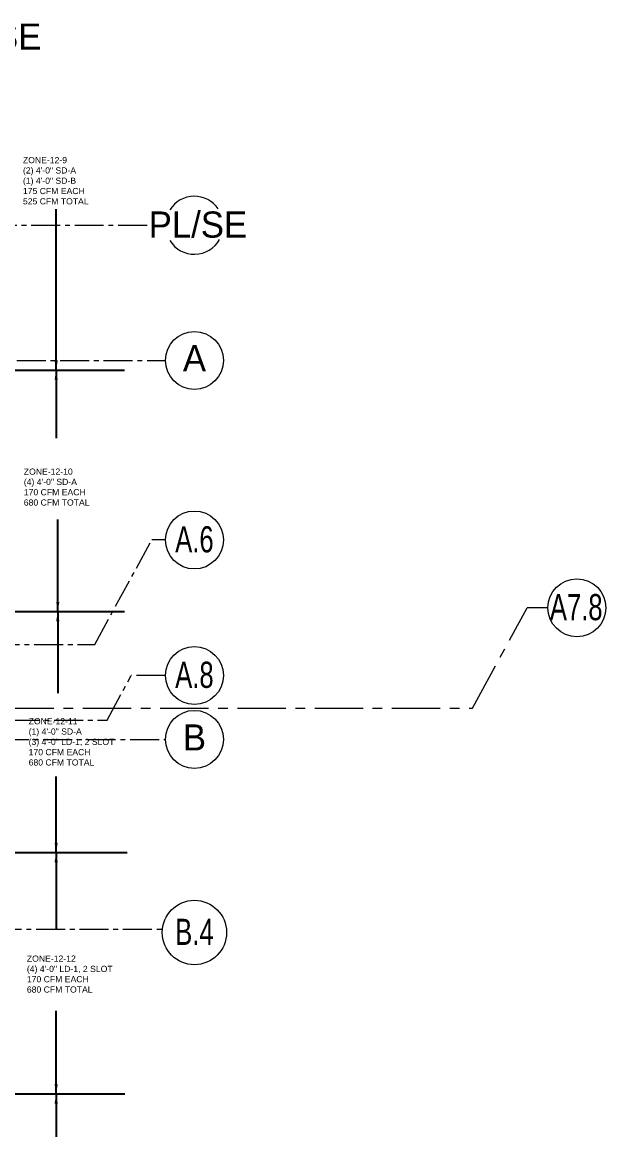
# Model space of a CAD drawing. Header units: inches. Extents: x -26012 to 27, y -11337 to 2082.
# Drawn here: x -21018 to -20293, y 418 to 1794 of the extents above; entities that cross this region are included whole.
import ezdxf

# ---------------------------------------------------------------- set-up
doc = ezdxf.new("R2010")
doc.units = ezdxf.units.IN
doc.header["$LTSCALE"] = 48
doc.header["$MEASUREMENT"] = 0
doc.linetypes.add('A106$0$CENTER', pattern=[2, 1.25, -0.25, 0.25, -0.25])
doc.linetypes.add('A_Column Grid$0$CENTER2', pattern=[1.125, 0.75, -0.125, 0.125, -0.125])
for name, color, linetype in [('A106$0$A-GRID-GRD3-12', 8, 'Continuous'), ('A106$0$A-GRID-ID3-12', 8, 'Continuous'), ('A_Column Grid$0$A-GRID-1D1-15', 8, 'A_Column Grid$0$CENTER2'), ('A_Column Grid$0$A-GRID-GRD1-15', 8, 'A_Column Grid$0$CENTER2'), ('M-HVAC-anno', 6, 'Continuous'), ('XREF', 8, 'Continuous')]:
    doc.layers.add(name, color=color, linetype=linetype)
doc.styles.add('A106$0$style-Arial', font='arial.ttf')
doc.styles.add('A_Column Grid$0$Style-Arial', font='arial.ttf')
doc.styles.add('M08', font='arial.ttf', dxfattribs={"height": 7.68})
doc.styles.get("Standard").update_dxf_attribs({"font": 'simplex.shx'})
doc.dimstyles.new('STANDARD$7', dxfattribs={"dimtxt": 0.18, "dimasz": 0.125, "dimexe": 0.18, "dimexo": 0.06, "dimgap": 0.09, "dimtad": 0, "dimtih": 1, "dimtoh": 1, "dimdec": 4, "dimzin": 0, "dimdsep": 46, "dimtxsty": 'Standard', "dimcen": 0.09, "dimadec": 0, "dimazin": 0, "dimtfac": 1, "dimtdec": 4, "dimtofl": 0, "dimtmove": 0, "dimatfit": 3, "dimfxl": 1, "dimtolj": 1, "dimtzin": 0, "dimarcsym": 0})

# ---------------------------------------------------------------- blocks, each defined once
blk = doc.blocks.new('A106')
at = {"layer": 'A106$0$A-GRID-GRD3-12', "linetype": 'A106$0$CENTER', "lineweight": 0}
for p, q in [((-20458.6, 942.1), (-20390.6, 1066.7)), ((-20364.9, 1066.7), (-20390.6, 1066.7)), ((-21134.7, 942.1), (-20458.6, 942.1))]:
    blk.add_line(p, q, dxfattribs=at)
at = {"layer": 'A106$0$A-GRID-ID3-12', "lineweight": 13}
blk.add_circle((-20328.9, 1066.7), 36, dxfattribs=at)
at = {"layer": 'A106$0$A-GRID-ID3-12', "lineweight": 13, "style": 'A106$0$style-Arial', "width": 0.701538}
blk.add_text('A7.8', height=32.5, dxfattribs=at).set_placement((-20362.5, 1051.3))
blk = doc.blocks.new('A_Column Grid')
at = {"layer": 'A_Column Grid$0$A-GRID-1D1-15', "linetype": 'Continuous', "lineweight": 13}
for centre, radius in [((-20804.2, 1374.1), 36), ((-20804.2, 1151), 36), ((-20804.2, 982.6), 36), ((-20804.2, 903.2), 36), ((-20804.2, 663.2), 40)]:
    blk.add_circle(centre, radius, dxfattribs=at)
for start, end in [(34.3822, 147.4603), (211.8354, 330.4148)]:
    blk.add_arc((-20804.2, 1542.1), 36, start, end, dxfattribs=at)
at = {"layer": 'A_Column Grid$0$A-GRID-GRD1-15', "lineweight": 0}
for p, q in [((-21061, 1542.1), (-20840.2, 1542.1)), ((-23941, 1374.1), (-20840.2, 1374.1)), ((-20928.1, 1021.2), (-20857.2, 1151)), ((-23217.4, 1021.2), (-20928.1, 1021.2)), ((-20912.8, 927.2), (-20882.6, 982.6)), ((-20840.2, 982.6), (-20882.6, 982.6)), ((-24110.6, 927.2), (-20912.8, 927.2)), ((-23314.1, 903.2), (-20840.2, 903.2)), ((-23215, 667.2), (-20844, 667.2))]:
    blk.add_line(p, q, dxfattribs=at)
at = {"layer": 'A_Column Grid$0$A-GRID-GRD1-15', "linetype": 'Continuous', "lineweight": 0}
blk.add_line((-20840.2, 1151), (-20857.2, 1151), dxfattribs=at)
at = {"layer": 'A_Column Grid$0$A-GRID-1D1-15', "linetype": 'Continuous', "lineweight": 13, "style": 'A_Column Grid$0$Style-Arial'}
for s, width, p in [('PL/SE', 0.95, (-21116.7, 1760.3)), ('PL/SE', 0.95, (-20861, 1526.7)), ('A', 0.95, (-20818.5, 1360.6)), ('A.6', 0.701538, (-20828.1, 1135.6)), ('A.8', 0.701538, (-20828.1, 967.2)), ('B', 0.95, (-20818.5, 889.4)), ('B.4', 0.701538, (-20828.1, 647.8))]:
    blk.add_text(s, height=32.5, dxfattribs=dict(at, width=width)).set_placement(p)

msp = doc.modelspace()

# ---------------------------------------------------------------- linework, layer by layer
at = {"layer": 'M-HVAC-anno'}
for p, q in [((-21061, 1362.1), (-20890.9, 1362.1)), ((-21061, 1062.1), (-20890.9, 1062.1)), ((-21057.9, 762.6), (-20887.8, 762.6)), ((-21057.9, 462.6), (-20890.8, 462.6))]:
    msp.add_line(p, q, dxfattribs=at)

# ---------------------------------------------------------------- block references
at = {"layer": 'XREF'}
for name in ['A_Column Grid', 'A106']:
    msp.add_blockref(name, (0, 0), dxfattribs=at)

# ---------------------------------------------------------------- texts
at = {"layer": 'M-HVAC-anno', "char_height": 7.68, "attachment_point": 1, "style": 'M08'}
for s, insert, width in [('ZONE-12-9\\P(2) 4\'-0" SD-A\\P(1) 4\'-0" SD-B\\P175 CFM EACH\\P525 CFM TOTAL', (-21017.3, 1626.9), 88.287), ('ZONE-12-10\\P(4) 4\'-0" SD-A\\P170 CFM EACH\\P680 CFM TOTAL', (-21016.2, 1239.8), 88.287), ('ZONE-12-11\\P(1) 4\'-0" SD-A\\P(3) 4\'-0" LD-1, 2 SLOT\\P170 CFM EACH\\P680 CFM TOTAL', (-21010.2, 929.6), 116.991), ('ZONE-12-12\\P(4) 4\'-0" LD-1, 2 SLOT\\P170 CFM EACH\\P680 CFM TOTAL', (-21012.4, 634.6), 109.889)]:
    msp.add_mtext(s, dxfattribs=dict(at, insert=insert, width=width))

# ---------------------------------------------------------------- leaders
at = {"layer": 'M-HVAC-anno'}
for points in [[(-20976, 1362.1), (-20976, 1562.2)], [(-20976, 1362.1), (-20976, 1277.6)], [(-20974, 1062.1), (-20974, 1176.5)], [(-20974, 1062.1), (-20974, 960.6)], [(-20976, 762.6), (-20976, 857)], [(-20976, 762.6), (-20976, 667.2)], [(-20976, 462.6), (-20976, 565.9)], [(-20976, 462.6), (-20976, 385.2)]]:
    msp.add_leader(points, dimstyle='STANDARD$7', override={"dimscale": 96, "dimgap": 0.09, "dimtad": 0}, dxfattribs=at)

doc.saveas('drawing.dxf')
